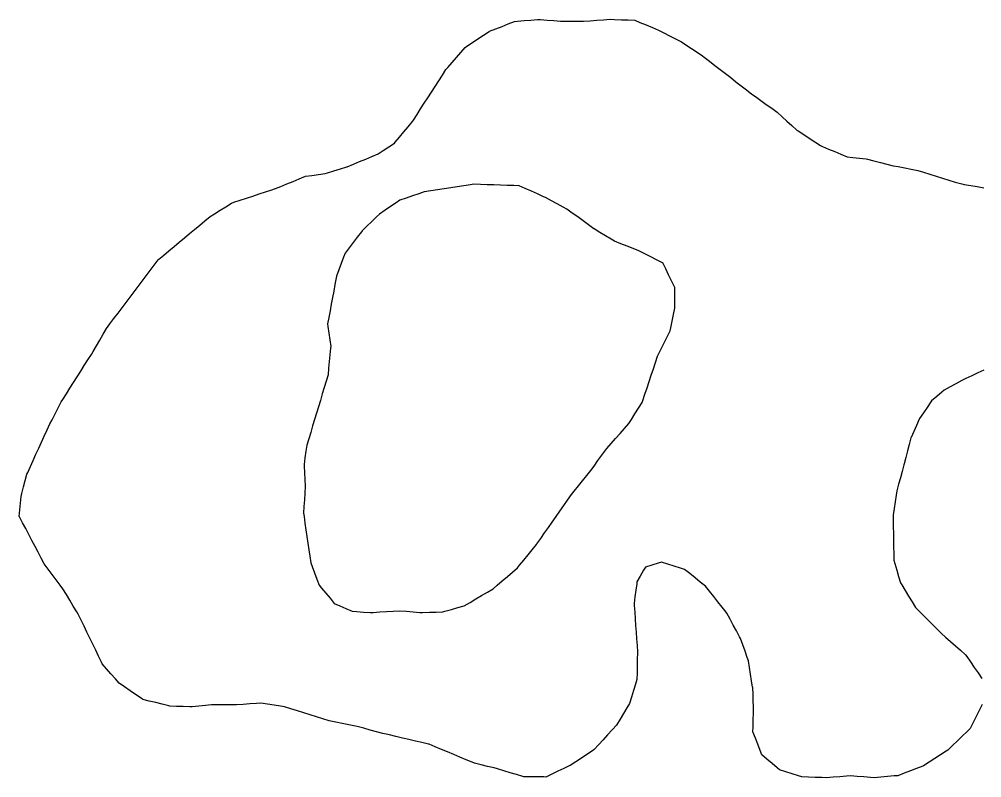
# Model space of a CAD drawing. Header units: millimetres. Extents: x 230 to 3347, y 514 to 5196.
# Drawn here: x 2313.4 to 2457.4, y 3378.9 to 3492.4 of the extents above; entities that cross this region are included whole.
import ezdxf

# ---------------------------------------------------------------- set-up
doc = ezdxf.new("R2010")
doc.units = ezdxf.units.MM
for name, color, linetype in [('ALL_HOLES', 1, 'Continuous'), ('ALL_ISLANDS', 7, 'Continuous'), ('OUTLINE_ISLAND_01_HOLE_207', 1, 'Continuous'), ('OUTLINE_ISLAND_05', 7, 'Continuous')]:
    doc.layers.add(name, color=color, linetype=linetype)

msp = doc.modelspace()

# ---------------------------------------------------------------- linework, layer by layer
at = {"layer": 'ALL_HOLES'}
for points in [[(2457.4552, 3389.8171), (2457.0135, 3388.9199), (2456.5718, 3388.0228), (2456.1301, 3387.1256), (2455.6884, 3386.2285), (2455.2238, 3385.7848), (2454.5007, 3385.0941), (2453.7775, 3384.4034), (2453.0543, 3383.7128), (2452.3312, 3383.0221), (2452.0678, 3382.8513), (2451.2286, 3382.3074), (2450.3895, 3381.7635), (2449.5503, 3381.2196), (2448.7112, 3380.6757), (2448.6003, 3380.6327), (2447.668, 3380.2711), (2446.7356, 3379.9095), (2445.8033, 3379.5478), (2444.871, 3379.1862), (2444.3305, 3379.1406), (2443.334, 3379.0566), (2442.3376, 3378.9726), (2441.3411, 3378.8886), (2440.7683, 3378.9321), (2439.7712, 3379.0079), (2438.774, 3379.0837), (2437.7769, 3379.1594), (2437.167, 3379.1117), (2436.17, 3379.0336), (2435.1731, 3378.9555), (2434.1761, 3378.8774), (2433.4912, 3378.9009), (2432.4918, 3378.9352), (2431.4923, 3378.9695), (2430.4929, 3379.0038), (2430.0097, 3379.1533), (2429.0544, 3379.4491), (2428.0992, 3379.7448), (2427.1439, 3380.0405), (2426.7889, 3380.3522), (2426.0375, 3381.012), (2425.2861, 3381.6719), (2424.5347, 3382.3317), (2424.2864, 3382.9561), (2423.9168, 3383.8853), (2423.5472, 3384.8145), (2423.1777, 3385.7437), (2423.1987, 3386.567), (2423.2242, 3387.5667), (2423.2497, 3388.5664), (2423.2753, 3389.566), (2423.2406, 3390.3604), (2423.197, 3391.3595), (2423.1535, 3392.3585), (2423.1441, 3392.4174), (2422.9865, 3393.4049), (2422.8289, 3394.3924), (2422.6713, 3395.3799), (2422.5137, 3396.3674), (2422.334, 3396.8728), (2421.999, 3397.815), (2421.6641, 3398.7572), (2421.3291, 3399.6995), (2421.1845, 3399.9698), (2420.7128, 3400.8516), (2420.2412, 3401.7334), (2419.7695, 3402.6152), (2419.2979, 3403.497), (2419.1831, 3403.6415), (2418.561, 3404.4245), (2417.939, 3405.2074), (2417.3169, 3405.9904), (2416.6949, 3406.7734), (2416.0728, 3407.5564), (2415.3116, 3408.1669), (2414.5315, 3408.7925), (2413.7514, 3409.4182), (2412.9713, 3410.0438), (2412.3503, 3410.2358), (2411.3949, 3410.5312), (2410.4395, 3410.8266), (2409.4842, 3411.122), (2409.009, 3410.9779), (2408.0521, 3410.6876), (2407.0951, 3410.3973), (2406.8281, 3409.932), (2406.3304, 3409.0646), (2405.8327, 3408.1973), (2405.7957, 3407.9168), (2405.665, 3406.9253), (2405.5343, 3405.9339), (2405.4036, 3404.9425), (2405.4225, 3404.676), (2405.4933, 3403.6785), (2405.564, 3402.681), (2405.6348, 3401.6835), (2405.7056, 3400.686), (2405.7764, 3399.6885), (2405.8472, 3398.691), (2405.918, 3397.6935), (2405.9149, 3397.564), (2405.8907, 3396.5643), (2405.8665, 3395.5646), (2405.8424, 3394.5649), (2405.8182, 3393.5652), (2405.6002, 3392.8656), (2405.3028, 3391.9109), (2405.0053, 3390.9561), (2404.7078, 3390.0014), (2404.3214, 3389.3487), (2403.812, 3388.4882), (2403.3026, 3387.6277), (2402.7932, 3386.7672), (2402.7925, 3386.7663), (2402.1167, 3386.0292), (2401.4409, 3385.2922), (2400.765, 3384.5551), (2400.0892, 3383.818), (2399.4134, 3383.0809), (2399.1823, 3382.9277), (2398.3488, 3382.3752), (2397.5153, 3381.8228), (2396.6817, 3381.2703), (2395.8482, 3380.7178), (2395.7971, 3380.6937), (2394.8925, 3380.2674), (2393.988, 3379.8411), (2393.0834, 3379.4147), (2392.1788, 3378.9884), (2391.8912, 3378.9906), (2390.8913, 3378.9984), (2389.8913, 3379.0061), (2388.8913, 3379.0138), (2388.7807, 3379.0477), (2387.8245, 3379.3404), (2386.8683, 3379.6332), (2385.9121, 3379.9259), (2384.9559, 3380.2186), (2384.4685, 3380.3386), (2383.4975, 3380.5777), (2382.5265, 3380.8167), (2381.5555, 3381.0558), (2381.2053, 3381.2008), (2380.2815, 3381.5835), (2379.3576, 3381.9662), (2378.4337, 3382.3489), (2377.5099, 3382.7316), (2376.586, 3383.1143), (2375.6621, 3383.497), (2374.7382, 3383.8797), (2374.6504, 3383.9004), (2373.6771, 3384.1297), (2372.7037, 3384.359), (2371.7304, 3384.5882), (2370.757, 3384.8175), (2369.7836, 3385.0468), (2368.8103, 3385.2761), (2367.8369, 3385.5053), (2366.8636, 3385.7346), (2365.9222, 3386.0034), (2364.9606, 3386.2779), (2363.999, 3386.5524), (2363.7155, 3386.6107), (2362.736, 3386.8124), (2361.7566, 3387.014), (2360.7771, 3387.2156), (2359.7976, 3387.4172), (2358.8514, 3387.71), (2357.8961, 3388.0055), (2356.9407, 3388.3011), (2355.9854, 3388.5966), (2355.0301, 3388.8922), (2354.0748, 3389.1877), (2353.1194, 3389.4833), (2352.5307, 3389.5771), (2351.5432, 3389.7345), (2350.5556, 3389.8918), (2349.5681, 3390.0492), (2348.936, 3390.0039), (2347.9385, 3389.9325), (2346.9411, 3389.8611), (2345.9436, 3389.7898), (2345.2089, 3389.7861), (2344.2089, 3389.7811), (2343.2089, 3389.7761), (2342.209, 3389.7711), (2341.2704, 3389.6831), (2340.2748, 3389.5897), (2339.2791, 3389.4962), (2338.937, 3389.505), (2337.9373, 3389.5304), (2336.9376, 3389.5558), (2335.938, 3389.5813), (2335.7841, 3389.6204), (2334.815, 3389.8671), (2333.8458, 3390.1137), (2332.8767, 3390.3603), (2331.9076, 3390.607), (2331.6561, 3390.7787), (2330.8301, 3391.3423), (2330.0041, 3391.906), (2329.1781, 3392.4697), (2328.3521, 3393.0334), (2327.8094, 3393.6592), (2327.1543, 3394.4146), (2326.4991, 3395.1701), (2325.8439, 3395.9256), (2325.7335, 3396.1537), (2325.298, 3397.0539), (2324.8625, 3397.9541), (2324.4269, 3398.8543), (2323.9914, 3399.7544), (2323.5559, 3400.6546), (2323.1204, 3401.5548), (2322.6848, 3402.455), (2322.2493, 3403.3552), (2322.0344, 3403.7124), (2321.519, 3404.5694), (2321.0035, 3405.4263), (2320.4881, 3406.2832), (2319.9727, 3407.1402), (2319.5597, 3407.6904), (2318.9593, 3408.4901), (2318.359, 3409.2899), (2317.7587, 3410.0897), (2317.1584, 3410.8894), (2316.7197, 3411.7245), (2316.2547, 3412.6098), (2315.7897, 3413.4951), (2315.3247, 3414.3805), (2314.8597, 3415.2658), (2314.3947, 3416.1511), (2313.9297, 3417.0364), (2313.4647, 3417.9217), (2313.4291, 3417.9895), (2313.5239, 3418.985), (2313.6187, 3419.9805), (2313.7135, 3420.976), (2313.8286, 3421.4181), (2314.0806, 3422.3858), (2314.3326, 3423.3535), (2314.5846, 3424.3213), (2314.6897, 3424.5516), (2315.1047, 3425.4614), (2315.5197, 3426.3713), (2315.9347, 3427.2811), (2316.3497, 3428.1909), (2316.7647, 3429.1007), (2317.1797, 3430.0106), (2317.5947, 3430.9204), (2318.0097, 3431.8302), (2318.3344, 3432.4558), (2318.7951, 3433.3434), (2319.2557, 3434.231), (2319.7164, 3435.1186), (2319.9457, 3435.48), (2320.4815, 3436.3243), (2321.0173, 3437.1687), (2321.5531, 3438.0131), (2322.0889, 3438.8574), (2322.6247, 3439.7018), (2323.1604, 3440.5461), (2323.6962, 3441.3905), (2324.232, 3442.2348), (2324.4684, 3442.6434), (2324.9691, 3443.509), (2325.4698, 3444.3745), (2325.9706, 3445.2401), (2326.4713, 3446.1057), (2327.0013, 3446.8103), (2327.6025, 3447.6094), (2328.2036, 3448.4086), (2328.8047, 3449.2077), (2329.4058, 3450.0069), (2330.007, 3450.806), (2330.6081, 3451.6052), (2331.2092, 3452.4043), (2331.8104, 3453.2035), (2332.4115, 3454.0026), (2333.0126, 3454.8018), (2333.6138, 3455.601), (2334.2149, 3456.4001), (2334.2852, 3456.4586), (2335.0538, 3457.0983), (2335.8225, 3457.7379), (2336.5911, 3458.3776), (2337.3598, 3459.0173), (2338.1284, 3459.657), (2338.8971, 3460.2966), (2339.6657, 3460.9363), (2340.4344, 3461.576), (2341.203, 3462.2156), (2341.9717, 3462.8553), (2342.6199, 3463.2633), (2343.4662, 3463.7959), (2344.3125, 3464.3286), (2345.1589, 3464.8612), (2345.5247, 3464.9825), (2346.4739, 3465.2972), (2347.4231, 3465.6118), (2348.3723, 3465.9264), (2349.3216, 3466.2411), (2350.2708, 3466.5557), (2351.22, 3466.8704), (2352.1692, 3467.185), (2352.5436, 3467.3405), (2353.4671, 3467.7239), (2354.3907, 3468.1074), (2355.3142, 3468.4909), (2356.2378, 3468.8743), (2357.2026, 3469.0139), (2358.1923, 3469.157), (2359.182, 3469.3001), (2359.5525, 3469.4134), (2360.5088, 3469.7057), (2361.4651, 3469.998), (2362.4214, 3470.2903), (2362.4814, 3470.3149), (2363.4065, 3470.6947), (2364.3316, 3471.0744), (2365.2567, 3471.4542), (2366.1817, 3471.834), (2367.1068, 3472.2137), (2367.8761, 3472.722), (2368.7105, 3473.2732), (2369.5449, 3473.8244), (2369.681, 3473.9869), (2370.323, 3474.7536), (2370.9651, 3475.5203), (2371.6071, 3476.287), (2372.2491, 3477.0536), (2372.392, 3477.2753), (2372.9338, 3478.1158), (2373.4755, 3478.9564), (2374.0173, 3479.7969), (2374.559, 3480.6375), (2375.1008, 3481.478), (2375.6425, 3482.3185), (2376.1843, 3483.1591), (2376.726, 3483.9996), (2377.2678, 3484.8402), (2377.5295, 3485.1421), (2378.1844, 3485.8978), (2378.8393, 3486.6535), (2379.4942, 3487.4092), (2380.1491, 3488.1649), (2380.3873, 3488.3239), (2381.219, 3488.8791), (2382.0507, 3489.4343), (2382.8825, 3489.9895), (2383.7142, 3490.5446), (2383.7883, 3490.5738), (2384.7191, 3490.9395), (2385.6498, 3491.3052), (2386.5805, 3491.6709), (2387.5112, 3492.0366), (2387.9766, 3492.0786), (2388.9726, 3492.1684), (2389.9686, 3492.2581), (2390.9645, 3492.3479), (2391.3913, 3492.3183), (2392.3889, 3492.2491), (2393.3865, 3492.1799), (2394.3841, 3492.1106), (2394.7047, 3492.107), (2395.7046, 3492.0959), (2396.7046, 3492.0847), (2397.7045, 3492.0735), (2397.8196, 3492.082), (2398.8169, 3492.1556), (2399.8142, 3492.2293), (2400.8115, 3492.3029), (2401.8088, 3492.3766), (2402.4998, 3492.3504), (2403.4991, 3492.3126), (2404.4984, 3492.2748), (2405.4977, 3492.237), (2406.2868, 3491.911), (2407.211, 3491.5292), (2408.1353, 3491.1475), (2409.0595, 3490.7657), (2409.8395, 3490.3598), (2410.7266, 3489.8982), (2411.6137, 3489.4366), (2412.5007, 3488.9749), (2413.1497, 3488.5473), (2413.9847, 3487.9971), (2414.8197, 3487.4468), (2415.6548, 3486.8966), (2415.9045, 3486.7027), (2416.6945, 3486.0896), (2417.4844, 3485.4764), (2418.2744, 3484.8632), (2419.0644, 3484.2501), (2419.8543, 3483.6369), (2420.6443, 3483.0237), (2421.4342, 3482.4106), (2422.2242, 3481.7974), (2423.0141, 3481.1842), (2423.5523, 3480.7974), (2424.3644, 3480.2138), (2425.1765, 3479.6303), (2425.9885, 3479.0467), (2426.8006, 3478.4631), (2427.5357, 3477.7983), (2428.2774, 3477.1275), (2429.0191, 3476.4568), (2429.7608, 3475.7861), (2429.9493, 3475.6618), (2430.7843, 3475.1116), (2431.6193, 3474.5614), (2432.4543, 3474.0111), (2433.2893, 3473.4609), (2433.5785, 3473.3395), (2434.5005, 3472.9523), (2435.4225, 3472.5652), (2436.3445, 3472.1781), (2437.2666, 3471.791), (2438.128, 3471.6995), (2439.1224, 3471.594), (2440.1169, 3471.4884), (2440.3062, 3471.4406), (2441.2758, 3471.1957), (2442.2453, 3470.9509), (2443.2149, 3470.706), (2444.1844, 3470.4612), (2444.9028, 3470.3213), (2445.8844, 3470.1302), (2446.866, 3469.9391), (2447.8475, 3469.748), (2448.6823, 3469.4912), (2449.6381, 3469.1973), (2450.5939, 3468.9033), (2451.5498, 3468.6093), (2452.5056, 3468.3153), (2453.4614, 3468.0213), (2454.4172, 3467.7274), (2454.7749, 3467.6676), (2455.7612, 3467.5028), (2456.7475, 3467.338), (2457.7338, 3467.1731)], [(2457.7452, 3439.8597), (2456.8337, 3439.4484), (2455.9222, 3439.0371), (2455.0107, 3438.6259), (2454.4401, 3438.317), (2453.5607, 3437.8409), (2452.6813, 3437.3648), (2451.8019, 3436.8887), (2451.447, 3436.5887), (2450.6834, 3435.943), (2449.9198, 3435.2973), (2449.8027, 3435.1247), (2449.2412, 3434.2972), (2448.6798, 3433.4696), (2448.1184, 3432.6421), (2448.0613, 3432.5137), (2447.6555, 3431.5998), (2447.2497, 3430.6858), (2446.8439, 3429.7718), (2446.8303, 3429.7193), (2446.5798, 3428.7512), (2446.3292, 3427.7831), (2446.0786, 3426.815), (2445.8281, 3425.8469), (2445.782, 3425.6827), (2445.5117, 3424.7199), (2445.2414, 3423.7571), (2444.9711, 3422.7943), (2444.7008, 3421.8316), (2444.5983, 3421.1664), (2444.4459, 3420.1781), (2444.2936, 3419.1898), (2444.1413, 3418.2014), (2444.1559, 3417.416), (2444.1745, 3416.4162), (2444.1931, 3415.4164), (2444.2117, 3414.4165), (2444.2303, 3413.4167), (2444.2489, 3412.4169), (2444.2675, 3411.4171), (2444.4141, 3410.9207), (2444.6975, 3409.9617), (2444.9809, 3409.0027), (2445.2643, 3408.0437), (2445.4396, 3407.7562), (2445.9603, 3406.9025), (2446.481, 3406.0488), (2447.0017, 3405.195), (2447.5225, 3404.3413), (2447.847, 3404.0158), (2448.5531, 3403.3076), (2449.2591, 3402.5995), (2449.9652, 3401.8913), (2450.6713, 3401.1832), (2451.3773, 3400.475), (2451.9988, 3399.9288), (2452.75, 3399.2687), (2453.5011, 3398.6086), (2454.2523, 3397.9484), (2455.0035, 3397.2883), (2455.1712, 3397.0414), (2455.7331, 3396.2142), (2456.295, 3395.387), (2456.8569, 3394.5598), (2457.4188, 3393.7326)]]:
    msp.add_lwpolyline(points, dxfattribs=at)
at = {"layer": 'ALL_ISLANDS'}
msp.add_lwpolyline([(2409.675, 3455.9503), (2408.7805, 3456.3975), (2407.8861, 3456.8447), (2406.9917, 3457.2919), (2406.0972, 3457.7391), (2405.2893, 3458.0578), (2404.3591, 3458.4248), (2403.4289, 3458.7918), (2402.4987, 3459.1589), (2401.9929, 3459.4608), (2401.1343, 3459.9735), (2400.2757, 3460.4861), (2399.4171, 3460.9988), (2399.3884, 3461.0197), (2398.581, 3461.6096), (2397.7735, 3462.1995), (2396.966, 3462.7894), (2396.1586, 3463.3794), (2395.3511, 3463.9693), (2394.7863, 3464.274), (2393.9062, 3464.7488), (2393.0261, 3465.2236), (2392.1461, 3465.6984), (2391.8674, 3465.8224), (2390.9537, 3466.2289), (2390.0401, 3466.6354), (2389.1264, 3467.0419), (2388.2128, 3467.4484), (2387.4385, 3467.4761), (2386.4391, 3467.5119), (2385.4398, 3467.5476), (2384.4404, 3467.5834), (2383.441, 3467.6191), (2382.4417, 3467.6549), (2381.4423, 3467.6906), (2380.9384, 3467.6132), (2379.95, 3467.4615), (2378.9615, 3467.3097), (2377.9731, 3467.158), (2376.9847, 3467.0062), (2375.9963, 3466.8545), (2375.0079, 3466.7027), (2374.0194, 3466.551), (2373.1898, 3466.2673), (2372.2435, 3465.9438), (2371.2973, 3465.6203), (2370.3511, 3465.2968), (2369.8024, 3464.9204), (2368.9778, 3464.3546), (2368.1533, 3463.7888), (2367.3287, 3463.2231), (2366.8872, 3462.7954), (2366.1689, 3462.0997), (2365.4506, 3461.4039), (2364.7323, 3460.7082), (2364.612, 3460.5521), (2364.0016, 3459.76), (2363.3912, 3458.9679), (2362.7808, 3458.1758), (2362.1704, 3457.3838), (2361.9339, 3456.7518), (2361.5834, 3455.8152), (2361.2329, 3454.8786), (2360.8825, 3453.9421), (2360.8325, 3453.6721), (2360.6507, 3452.6888), (2360.4689, 3451.7054), (2360.287, 3450.7221), (2360.1052, 3449.7388), (2359.9234, 3448.7554), (2359.7416, 3447.7721), (2359.5597, 3446.7888), (2359.6155, 3446.383), (2359.7517, 3445.3924), (2359.8878, 3444.4017), (2360.024, 3443.411), (2359.9992, 3443.1493), (2359.9048, 3442.1538), (2359.8104, 3441.1583), (2359.716, 3440.1627), (2359.6217, 3439.1672), (2359.3371, 3438.2229), (2359.0486, 3437.2655), (2358.7601, 3436.308), (2358.4716, 3435.3505), (2358.1831, 3434.393), (2357.8946, 3433.4356), (2357.6061, 3432.4781), (2357.3176, 3431.5206), (2357.0291, 3430.5631), (2356.7406, 3429.6056), (2356.4521, 3428.6482), (2356.319, 3427.7379), (2356.1743, 3426.7485), (2356.0297, 3425.759), (2356.0448, 3425.482), (2356.0992, 3424.4835), (2356.1537, 3423.485), (2356.2081, 3422.4865), (2356.2063, 3422.4577), (2356.1435, 3421.4597), (2356.0807, 3420.4616), (2356.0179, 3419.4636), (2355.9551, 3418.4656), (2356.0305, 3417.9481), (2356.1746, 3416.9585), (2356.3187, 3415.9689), (2356.4628, 3414.9794), (2356.607, 3413.9898), (2356.7511, 3413.0003), (2356.8952, 3412.0107), (2357.0393, 3411.0211), (2357.239, 3410.4839), (2357.5873, 3409.5465), (2357.9356, 3408.6092), (2358.284, 3407.6718), (2358.631, 3407.2597), (2359.2751, 3406.4948), (2359.9192, 3405.7299), (2360.5634, 3404.965), (2361.3899, 3404.6104), (2362.3089, 3404.2162), (2363.2279, 3403.8219), (2363.947, 3403.761), (2364.9434, 3403.6765), (2365.9398, 3403.5921), (2366.3696, 3403.62), (2367.3675, 3403.6849), (2368.3654, 3403.7497), (2369.3633, 3403.8146), (2370.3612, 3403.8794), (2371.3475, 3403.7859), (2372.3431, 3403.6914), (2373.3386, 3403.597), (2373.7768, 3403.6094), (2374.7764, 3403.6375), (2375.776, 3403.6657), (2376.7756, 3403.6939), (2377.1124, 3403.7902), (2378.0739, 3404.065), (2379.0354, 3404.3399), (2379.9969, 3404.6148), (2380.0021, 3404.6179), (2380.8651, 3405.1231), (2381.7281, 3405.6284), (2382.5911, 3406.1336), (2383.454, 3406.6389), (2384.317, 3407.1441), (2384.9329, 3407.6726), (2385.6918, 3408.3238), (2386.4507, 3408.975), (2387.2096, 3409.6262), (2387.9685, 3410.2774), (2388.2878, 3410.6705), (2388.9181, 3411.4469), (2389.5485, 3412.2232), (2390.1789, 3412.9995), (2390.8092, 3413.7758), (2390.8758, 3413.8708), (2391.45, 3414.6895), (2392.0241, 3415.5083), (2392.5983, 3416.327), (2393.1724, 3417.1458), (2393.7466, 3417.9645), (2394.3207, 3418.7833), (2394.8948, 3419.602), (2395.469, 3420.4208), (2396.0431, 3421.2396), (2396.4569, 3421.7557), (2397.0824, 3422.5359), (2397.7079, 3423.3161), (2398.3334, 3424.0964), (2398.9588, 3424.8766), (2399.4171, 3425.5146), (2400.0004, 3426.3268), (2400.5838, 3427.139), (2401.1671, 3427.9513), (2401.323, 3428.129), (2401.9823, 3428.8809), (2402.6416, 3429.6328), (2403.3009, 3430.3846), (2403.9602, 3431.1365), (2404.6195, 3431.8884), (2405.005, 3432.4968), (2405.5401, 3433.3416), (2406.0753, 3434.1863), (2406.6104, 3435.0311), (2406.7042, 3435.3113), (2407.0217, 3436.2596), (2407.3391, 3437.2078), (2407.6565, 3438.1561), (2407.974, 3439.1044), (2408.2914, 3440.0527), (2408.6089, 3441.001), (2408.9263, 3441.9492), (2409.0271, 3442.1545), (2409.4681, 3443.052), (2409.909, 3443.9496), (2410.35, 3444.8471), (2410.7909, 3445.7446), (2410.8894, 3446.218), (2411.093, 3447.1971), (2411.2966, 3448.1761), (2411.5001, 3449.1552), (2411.5005, 3449.2193), (2411.5062, 3450.2193), (2411.5119, 3451.2193), (2411.5177, 3452.2193), (2411.4625, 3452.3309), (2411.0197, 3453.2275), (2410.5769, 3454.1241), (2410.1341, 3455.0207), (2409.6913, 3455.9174)], close=True, dxfattribs=at)
at = {"layer": 'OUTLINE_ISLAND_01_HOLE_207'}
for points in [[(2457.4552, 3389.8171), (2457.0135, 3388.9199), (2456.5718, 3388.0228), (2456.1301, 3387.1256), (2455.6884, 3386.2285), (2455.2238, 3385.7848), (2454.5007, 3385.0941), (2453.7775, 3384.4034), (2453.0543, 3383.7128), (2452.3312, 3383.0221), (2452.0678, 3382.8513), (2451.2286, 3382.3074), (2450.3895, 3381.7635), (2449.5503, 3381.2196), (2448.7112, 3380.6757), (2448.6003, 3380.6327), (2447.668, 3380.2711), (2446.7356, 3379.9095), (2445.8033, 3379.5478), (2444.871, 3379.1862), (2444.3305, 3379.1406), (2443.334, 3379.0566), (2442.3376, 3378.9726), (2441.3411, 3378.8886), (2440.7683, 3378.9321), (2439.7712, 3379.0079), (2438.774, 3379.0837), (2437.7769, 3379.1594), (2437.167, 3379.1117), (2436.17, 3379.0336), (2435.1731, 3378.9555), (2434.1761, 3378.8774), (2433.4912, 3378.9009), (2432.4918, 3378.9352), (2431.4923, 3378.9695), (2430.4929, 3379.0038), (2430.0097, 3379.1533), (2429.0544, 3379.4491), (2428.0992, 3379.7448), (2427.1439, 3380.0405), (2426.7889, 3380.3522), (2426.0375, 3381.012), (2425.2861, 3381.6719), (2424.5347, 3382.3317), (2424.2864, 3382.9561), (2423.9168, 3383.8853), (2423.5472, 3384.8145), (2423.1777, 3385.7437), (2423.1987, 3386.567), (2423.2242, 3387.5667), (2423.2497, 3388.5664), (2423.2753, 3389.566), (2423.2406, 3390.3604), (2423.197, 3391.3595), (2423.1535, 3392.3585), (2423.1441, 3392.4174), (2422.9865, 3393.4049), (2422.8289, 3394.3924), (2422.6713, 3395.3799), (2422.5137, 3396.3674), (2422.334, 3396.8728), (2421.999, 3397.815), (2421.6641, 3398.7572), (2421.3291, 3399.6995), (2421.1845, 3399.9698), (2420.7128, 3400.8516), (2420.2412, 3401.7334), (2419.7695, 3402.6152), (2419.2979, 3403.497), (2419.1831, 3403.6415), (2418.561, 3404.4245), (2417.939, 3405.2074), (2417.3169, 3405.9904), (2416.6949, 3406.7734), (2416.0728, 3407.5564), (2415.3116, 3408.1669), (2414.5315, 3408.7925), (2413.7514, 3409.4182), (2412.9713, 3410.0438), (2412.3503, 3410.2358), (2411.3949, 3410.5312), (2410.4395, 3410.8266), (2409.4842, 3411.122), (2409.009, 3410.9779), (2408.0521, 3410.6876), (2407.0951, 3410.3973), (2406.8281, 3409.932), (2406.3304, 3409.0646), (2405.8327, 3408.1973), (2405.7957, 3407.9168), (2405.665, 3406.9253), (2405.5343, 3405.9339), (2405.4036, 3404.9425), (2405.4225, 3404.676), (2405.4933, 3403.6785), (2405.564, 3402.681), (2405.6348, 3401.6835), (2405.7056, 3400.686), (2405.7764, 3399.6885), (2405.8472, 3398.691), (2405.918, 3397.6935), (2405.9149, 3397.564), (2405.8907, 3396.5643), (2405.8665, 3395.5646), (2405.8424, 3394.5649), (2405.8182, 3393.5652), (2405.6002, 3392.8656), (2405.3028, 3391.9109), (2405.0053, 3390.9561), (2404.7078, 3390.0014), (2404.3214, 3389.3487), (2403.812, 3388.4882), (2403.3026, 3387.6277), (2402.7932, 3386.7672), (2402.7925, 3386.7663), (2402.1167, 3386.0292), (2401.4409, 3385.2922), (2400.765, 3384.5551), (2400.0892, 3383.818), (2399.4134, 3383.0809), (2399.1823, 3382.9277), (2398.3488, 3382.3752), (2397.5153, 3381.8228), (2396.6817, 3381.2703), (2395.8482, 3380.7178), (2395.7971, 3380.6937), (2394.8925, 3380.2674), (2393.988, 3379.8411), (2393.0834, 3379.4147), (2392.1788, 3378.9884), (2391.8912, 3378.9906), (2390.8913, 3378.9984), (2389.8913, 3379.0061), (2388.8913, 3379.0138), (2388.7807, 3379.0477), (2387.8245, 3379.3404), (2386.8683, 3379.6332), (2385.9121, 3379.9259), (2384.9559, 3380.2186), (2384.4685, 3380.3386), (2383.4975, 3380.5777), (2382.5265, 3380.8167), (2381.5555, 3381.0558), (2381.2053, 3381.2008), (2380.2815, 3381.5835), (2379.3576, 3381.9662), (2378.4337, 3382.3489), (2377.5099, 3382.7316), (2376.586, 3383.1143), (2375.6621, 3383.497), (2374.7382, 3383.8797), (2374.6504, 3383.9004), (2373.6771, 3384.1297), (2372.7037, 3384.359), (2371.7304, 3384.5882), (2370.757, 3384.8175), (2369.7836, 3385.0468), (2368.8103, 3385.2761), (2367.8369, 3385.5053), (2366.8636, 3385.7346), (2365.9222, 3386.0034), (2364.9606, 3386.2779), (2363.999, 3386.5524), (2363.7155, 3386.6107), (2362.736, 3386.8124), (2361.7566, 3387.014), (2360.7771, 3387.2156), (2359.7976, 3387.4172), (2358.8514, 3387.71), (2357.8961, 3388.0055), (2356.9407, 3388.3011), (2355.9854, 3388.5966), (2355.0301, 3388.8922), (2354.0748, 3389.1877), (2353.1194, 3389.4833), (2352.5307, 3389.5771), (2351.5432, 3389.7345), (2350.5556, 3389.8918), (2349.5681, 3390.0492), (2348.936, 3390.0039), (2347.9385, 3389.9325), (2346.9411, 3389.8611), (2345.9436, 3389.7898), (2345.2089, 3389.7861), (2344.2089, 3389.7811), (2343.2089, 3389.7761), (2342.209, 3389.7711), (2341.2704, 3389.6831), (2340.2748, 3389.5897), (2339.2791, 3389.4962), (2338.937, 3389.505), (2337.9373, 3389.5304), (2336.9376, 3389.5558), (2335.938, 3389.5813), (2335.7841, 3389.6204), (2334.815, 3389.8671), (2333.8458, 3390.1137), (2332.8767, 3390.3603), (2331.9076, 3390.607), (2331.6561, 3390.7787), (2330.8301, 3391.3423), (2330.0041, 3391.906), (2329.1781, 3392.4697), (2328.3521, 3393.0334), (2327.8094, 3393.6592), (2327.1543, 3394.4146), (2326.4991, 3395.1701), (2325.8439, 3395.9256), (2325.7335, 3396.1537), (2325.298, 3397.0539), (2324.8625, 3397.9541), (2324.4269, 3398.8543), (2323.9914, 3399.7544), (2323.5559, 3400.6546), (2323.1204, 3401.5548), (2322.6848, 3402.455), (2322.2493, 3403.3552), (2322.0344, 3403.7124), (2321.519, 3404.5694), (2321.0035, 3405.4263), (2320.4881, 3406.2832), (2319.9727, 3407.1402), (2319.5597, 3407.6904), (2318.9593, 3408.4901), (2318.359, 3409.2899), (2317.7587, 3410.0897), (2317.1584, 3410.8894), (2316.7197, 3411.7245), (2316.2547, 3412.6098), (2315.7897, 3413.4951), (2315.3247, 3414.3805), (2314.8597, 3415.2658), (2314.3947, 3416.1511), (2313.9297, 3417.0364), (2313.4647, 3417.9217), (2313.4291, 3417.9895), (2313.5239, 3418.985), (2313.6187, 3419.9805), (2313.7135, 3420.976), (2313.8286, 3421.4181), (2314.0806, 3422.3858), (2314.3326, 3423.3535), (2314.5846, 3424.3213), (2314.6897, 3424.5516), (2315.1047, 3425.4614), (2315.5197, 3426.3713), (2315.9347, 3427.2811), (2316.3497, 3428.1909), (2316.7647, 3429.1007), (2317.1797, 3430.0106), (2317.5947, 3430.9204), (2318.0097, 3431.8302), (2318.3344, 3432.4558), (2318.7951, 3433.3434), (2319.2557, 3434.231), (2319.7164, 3435.1186), (2319.9457, 3435.48), (2320.4815, 3436.3243), (2321.0173, 3437.1687), (2321.5531, 3438.0131), (2322.0889, 3438.8574), (2322.6247, 3439.7018), (2323.1604, 3440.5461), (2323.6962, 3441.3905), (2324.232, 3442.2348), (2324.4684, 3442.6434), (2324.9691, 3443.509), (2325.4698, 3444.3745), (2325.9706, 3445.2401), (2326.4713, 3446.1057), (2327.0013, 3446.8103), (2327.6025, 3447.6094), (2328.2036, 3448.4086), (2328.8047, 3449.2077), (2329.4058, 3450.0069), (2330.007, 3450.806), (2330.6081, 3451.6052), (2331.2092, 3452.4043), (2331.8104, 3453.2035), (2332.4115, 3454.0026), (2333.0126, 3454.8018), (2333.6138, 3455.601), (2334.2149, 3456.4001), (2334.2852, 3456.4586), (2335.0538, 3457.0983), (2335.8225, 3457.7379), (2336.5911, 3458.3776), (2337.3598, 3459.0173), (2338.1284, 3459.657), (2338.8971, 3460.2966), (2339.6657, 3460.9363), (2340.4344, 3461.576), (2341.203, 3462.2156), (2341.9717, 3462.8553), (2342.6199, 3463.2633), (2343.4662, 3463.7959), (2344.3125, 3464.3286), (2345.1589, 3464.8612), (2345.5247, 3464.9825), (2346.4739, 3465.2972), (2347.4231, 3465.6118), (2348.3723, 3465.9264), (2349.3216, 3466.2411), (2350.2708, 3466.5557), (2351.22, 3466.8704), (2352.1692, 3467.185), (2352.5436, 3467.3405), (2353.4671, 3467.7239), (2354.3907, 3468.1074), (2355.3142, 3468.4909), (2356.2378, 3468.8743), (2357.2026, 3469.0139), (2358.1923, 3469.157), (2359.182, 3469.3001), (2359.5525, 3469.4134), (2360.5088, 3469.7057), (2361.4651, 3469.998), (2362.4214, 3470.2903), (2362.4814, 3470.3149), (2363.4065, 3470.6947), (2364.3316, 3471.0744), (2365.2567, 3471.4542), (2366.1817, 3471.834), (2367.1068, 3472.2137), (2367.8761, 3472.722), (2368.7105, 3473.2732), (2369.5449, 3473.8244), (2369.681, 3473.9869), (2370.323, 3474.7536), (2370.9651, 3475.5203), (2371.6071, 3476.287), (2372.2491, 3477.0536), (2372.392, 3477.2753), (2372.9338, 3478.1158), (2373.4755, 3478.9564), (2374.0173, 3479.7969), (2374.559, 3480.6375), (2375.1008, 3481.478), (2375.6425, 3482.3185), (2376.1843, 3483.1591), (2376.726, 3483.9996), (2377.2678, 3484.8402), (2377.5295, 3485.1421), (2378.1844, 3485.8978), (2378.8393, 3486.6535), (2379.4942, 3487.4092), (2380.1491, 3488.1649), (2380.3873, 3488.3239), (2381.219, 3488.8791), (2382.0507, 3489.4343), (2382.8825, 3489.9895), (2383.7142, 3490.5446), (2383.7883, 3490.5738), (2384.7191, 3490.9395), (2385.6498, 3491.3052), (2386.5805, 3491.6709), (2387.5112, 3492.0366), (2387.9766, 3492.0786), (2388.9726, 3492.1684), (2389.9686, 3492.2581), (2390.9645, 3492.3479), (2391.3913, 3492.3183), (2392.3889, 3492.2491), (2393.3865, 3492.1799), (2394.3841, 3492.1106), (2394.7047, 3492.107), (2395.7046, 3492.0959), (2396.7046, 3492.0847), (2397.7045, 3492.0735), (2397.8196, 3492.082), (2398.8169, 3492.1556), (2399.8142, 3492.2293), (2400.8115, 3492.3029), (2401.8088, 3492.3766), (2402.4998, 3492.3504), (2403.4991, 3492.3126), (2404.4984, 3492.2748), (2405.4977, 3492.237), (2406.2868, 3491.911), (2407.211, 3491.5292), (2408.1353, 3491.1475), (2409.0595, 3490.7657), (2409.8395, 3490.3598), (2410.7266, 3489.8982), (2411.6137, 3489.4366), (2412.5007, 3488.9749), (2413.1497, 3488.5473), (2413.9847, 3487.9971), (2414.8197, 3487.4468), (2415.6548, 3486.8966), (2415.9045, 3486.7027), (2416.6945, 3486.0896), (2417.4844, 3485.4764), (2418.2744, 3484.8632), (2419.0644, 3484.2501), (2419.8543, 3483.6369), (2420.6443, 3483.0237), (2421.4342, 3482.4106), (2422.2242, 3481.7974), (2423.0141, 3481.1842), (2423.5523, 3480.7974), (2424.3644, 3480.2138), (2425.1765, 3479.6303), (2425.9885, 3479.0467), (2426.8006, 3478.4631), (2427.5357, 3477.7983), (2428.2774, 3477.1275), (2429.0191, 3476.4568), (2429.7608, 3475.7861), (2429.9493, 3475.6618), (2430.7843, 3475.1116), (2431.6193, 3474.5614), (2432.4543, 3474.0111), (2433.2893, 3473.4609), (2433.5785, 3473.3395), (2434.5005, 3472.9523), (2435.4225, 3472.5652), (2436.3445, 3472.1781), (2437.2666, 3471.791), (2438.128, 3471.6995), (2439.1224, 3471.594), (2440.1169, 3471.4884), (2440.3062, 3471.4406), (2441.2758, 3471.1957), (2442.2453, 3470.9509), (2443.2149, 3470.706), (2444.1844, 3470.4612), (2444.9028, 3470.3213), (2445.8844, 3470.1302), (2446.866, 3469.9391), (2447.8475, 3469.748), (2448.6823, 3469.4912), (2449.6381, 3469.1973), (2450.5939, 3468.9033), (2451.5498, 3468.6093), (2452.5056, 3468.3153), (2453.4614, 3468.0213), (2454.4172, 3467.7274), (2454.7749, 3467.6676), (2455.7612, 3467.5028), (2456.7475, 3467.338), (2457.7338, 3467.1731)], [(2457.7452, 3439.8597), (2456.8337, 3439.4484), (2455.9222, 3439.0371), (2455.0107, 3438.6259), (2454.4401, 3438.317), (2453.5607, 3437.8409), (2452.6813, 3437.3648), (2451.8019, 3436.8887), (2451.447, 3436.5887), (2450.6834, 3435.943), (2449.9198, 3435.2973), (2449.8027, 3435.1247), (2449.2412, 3434.2972), (2448.6798, 3433.4696), (2448.1184, 3432.6421), (2448.0613, 3432.5137), (2447.6555, 3431.5998), (2447.2497, 3430.6858), (2446.8439, 3429.7718), (2446.8303, 3429.7193), (2446.5798, 3428.7512), (2446.3292, 3427.7831), (2446.0786, 3426.815), (2445.8281, 3425.8469), (2445.782, 3425.6827), (2445.5117, 3424.7199), (2445.2414, 3423.7571), (2444.9711, 3422.7943), (2444.7008, 3421.8316), (2444.5983, 3421.1664), (2444.4459, 3420.1781), (2444.2936, 3419.1898), (2444.1413, 3418.2014), (2444.1559, 3417.416), (2444.1745, 3416.4162), (2444.1931, 3415.4164), (2444.2117, 3414.4165), (2444.2303, 3413.4167), (2444.2489, 3412.4169), (2444.2675, 3411.4171), (2444.4141, 3410.9207), (2444.6975, 3409.9617), (2444.9809, 3409.0027), (2445.2643, 3408.0437), (2445.4396, 3407.7562), (2445.9603, 3406.9025), (2446.481, 3406.0488), (2447.0017, 3405.195), (2447.5225, 3404.3413), (2447.847, 3404.0158), (2448.5531, 3403.3076), (2449.2591, 3402.5995), (2449.9652, 3401.8913), (2450.6713, 3401.1832), (2451.3773, 3400.475), (2451.9988, 3399.9288), (2452.75, 3399.2687), (2453.5011, 3398.6086), (2454.2523, 3397.9484), (2455.0035, 3397.2883), (2455.1712, 3397.0414), (2455.7331, 3396.2142), (2456.295, 3395.387), (2456.8569, 3394.5598), (2457.4188, 3393.7326)]]:
    msp.add_lwpolyline(points, dxfattribs=at)
at = {"layer": 'OUTLINE_ISLAND_05'}
msp.add_lwpolyline([(2409.675, 3455.9503), (2408.7805, 3456.3975), (2407.8861, 3456.8447), (2406.9917, 3457.2919), (2406.0972, 3457.7391), (2405.2893, 3458.0578), (2404.3591, 3458.4248), (2403.4289, 3458.7918), (2402.4987, 3459.1589), (2401.9929, 3459.4608), (2401.1343, 3459.9735), (2400.2757, 3460.4861), (2399.4171, 3460.9988), (2399.3884, 3461.0197), (2398.581, 3461.6096), (2397.7735, 3462.1995), (2396.966, 3462.7894), (2396.1586, 3463.3794), (2395.3511, 3463.9693), (2394.7863, 3464.274), (2393.9062, 3464.7488), (2393.0261, 3465.2236), (2392.1461, 3465.6984), (2391.8674, 3465.8224), (2390.9537, 3466.2289), (2390.0401, 3466.6354), (2389.1264, 3467.0419), (2388.2128, 3467.4484), (2387.4385, 3467.4761), (2386.4391, 3467.5119), (2385.4398, 3467.5476), (2384.4404, 3467.5834), (2383.441, 3467.6191), (2382.4417, 3467.6549), (2381.4423, 3467.6906), (2380.9384, 3467.6132), (2379.95, 3467.4615), (2378.9615, 3467.3097), (2377.9731, 3467.158), (2376.9847, 3467.0062), (2375.9963, 3466.8545), (2375.0079, 3466.7027), (2374.0194, 3466.551), (2373.1898, 3466.2673), (2372.2435, 3465.9438), (2371.2973, 3465.6203), (2370.3511, 3465.2968), (2369.8024, 3464.9204), (2368.9778, 3464.3546), (2368.1533, 3463.7888), (2367.3287, 3463.2231), (2366.8872, 3462.7954), (2366.1689, 3462.0997), (2365.4506, 3461.4039), (2364.7323, 3460.7082), (2364.612, 3460.5521), (2364.0016, 3459.76), (2363.3912, 3458.9679), (2362.7808, 3458.1758), (2362.1704, 3457.3838), (2361.9339, 3456.7518), (2361.5834, 3455.8152), (2361.2329, 3454.8786), (2360.8825, 3453.9421), (2360.8325, 3453.6721), (2360.6507, 3452.6888), (2360.4689, 3451.7054), (2360.287, 3450.7221), (2360.1052, 3449.7388), (2359.9234, 3448.7554), (2359.7416, 3447.7721), (2359.5597, 3446.7888), (2359.6155, 3446.383), (2359.7517, 3445.3924), (2359.8878, 3444.4017), (2360.024, 3443.411), (2359.9992, 3443.1493), (2359.9048, 3442.1538), (2359.8104, 3441.1583), (2359.716, 3440.1627), (2359.6217, 3439.1672), (2359.3371, 3438.2229), (2359.0486, 3437.2655), (2358.7601, 3436.308), (2358.4716, 3435.3505), (2358.1831, 3434.393), (2357.8946, 3433.4356), (2357.6061, 3432.4781), (2357.3176, 3431.5206), (2357.0291, 3430.5631), (2356.7406, 3429.6056), (2356.4521, 3428.6482), (2356.319, 3427.7379), (2356.1743, 3426.7485), (2356.0297, 3425.759), (2356.0448, 3425.482), (2356.0992, 3424.4835), (2356.1537, 3423.485), (2356.2081, 3422.4865), (2356.2063, 3422.4577), (2356.1435, 3421.4597), (2356.0807, 3420.4616), (2356.0179, 3419.4636), (2355.9551, 3418.4656), (2356.0305, 3417.9481), (2356.1746, 3416.9585), (2356.3187, 3415.9689), (2356.4628, 3414.9794), (2356.607, 3413.9898), (2356.7511, 3413.0003), (2356.8952, 3412.0107), (2357.0393, 3411.0211), (2357.239, 3410.4839), (2357.5873, 3409.5465), (2357.9356, 3408.6092), (2358.284, 3407.6718), (2358.631, 3407.2597), (2359.2751, 3406.4948), (2359.9192, 3405.7299), (2360.5634, 3404.965), (2361.3899, 3404.6104), (2362.3089, 3404.2162), (2363.2279, 3403.8219), (2363.947, 3403.761), (2364.9434, 3403.6765), (2365.9398, 3403.5921), (2366.3696, 3403.62), (2367.3675, 3403.6849), (2368.3654, 3403.7497), (2369.3633, 3403.8146), (2370.3612, 3403.8794), (2371.3475, 3403.7859), (2372.3431, 3403.6914), (2373.3386, 3403.597), (2373.7768, 3403.6094), (2374.7764, 3403.6375), (2375.776, 3403.6657), (2376.7756, 3403.6939), (2377.1124, 3403.7902), (2378.0739, 3404.065), (2379.0354, 3404.3399), (2379.9969, 3404.6148), (2380.0021, 3404.6179), (2380.8651, 3405.1231), (2381.7281, 3405.6284), (2382.5911, 3406.1336), (2383.454, 3406.6389), (2384.317, 3407.1441), (2384.9329, 3407.6726), (2385.6918, 3408.3238), (2386.4507, 3408.975), (2387.2096, 3409.6262), (2387.9685, 3410.2774), (2388.2878, 3410.6705), (2388.9181, 3411.4469), (2389.5485, 3412.2232), (2390.1789, 3412.9995), (2390.8092, 3413.7758), (2390.8758, 3413.8708), (2391.45, 3414.6895), (2392.0241, 3415.5083), (2392.5983, 3416.327), (2393.1724, 3417.1458), (2393.7466, 3417.9645), (2394.3207, 3418.7833), (2394.8948, 3419.602), (2395.469, 3420.4208), (2396.0431, 3421.2396), (2396.4569, 3421.7557), (2397.0824, 3422.5359), (2397.7079, 3423.3161), (2398.3334, 3424.0964), (2398.9588, 3424.8766), (2399.4171, 3425.5146), (2400.0004, 3426.3268), (2400.5838, 3427.139), (2401.1671, 3427.9513), (2401.323, 3428.129), (2401.9823, 3428.8809), (2402.6416, 3429.6328), (2403.3009, 3430.3846), (2403.9602, 3431.1365), (2404.6195, 3431.8884), (2405.005, 3432.4968), (2405.5401, 3433.3416), (2406.0753, 3434.1863), (2406.6104, 3435.0311), (2406.7042, 3435.3113), (2407.0217, 3436.2596), (2407.3391, 3437.2078), (2407.6565, 3438.1561), (2407.974, 3439.1044), (2408.2914, 3440.0527), (2408.6089, 3441.001), (2408.9263, 3441.9492), (2409.0271, 3442.1545), (2409.4681, 3443.052), (2409.909, 3443.9496), (2410.35, 3444.8471), (2410.7909, 3445.7446), (2410.8894, 3446.218), (2411.093, 3447.1971), (2411.2966, 3448.1761), (2411.5001, 3449.1552), (2411.5005, 3449.2193), (2411.5062, 3450.2193), (2411.5119, 3451.2193), (2411.5177, 3452.2193), (2411.4625, 3452.3309), (2411.0197, 3453.2275), (2410.5769, 3454.1241), (2410.1341, 3455.0207), (2409.6913, 3455.9174)], close=True, dxfattribs=at)

doc.saveas('drawing.dxf')
